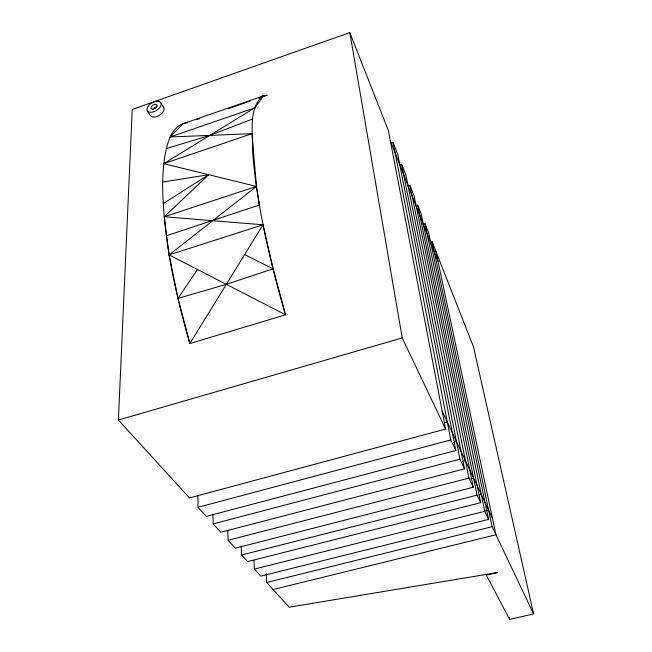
<?xml version="1.0" encoding="UTF-8"?>
<svg xmlns="http://www.w3.org/2000/svg" width="652" height="652" viewBox="0 0 652 652"><rect width="100%" height="100%" fill="white"/><g stroke="black" fill="none" stroke-linecap="round" stroke-linejoin="round"><path stroke-width="0.98" d="M118.387 420.018L132.234 109.463L349.798 32.6L388.405 130.677L445.609 429.065L189.471 497.924L118.387 420.018L402.227 337.932L445.609 429.065M187.32 122.772C178.998 123.114 173.571 130.139 170.139 136.993C164.296 151.28 163.212 166.822 162.641 182.079C162.796 236.961 174.817 291.028 189.854 343.547L285.511 314.777C270.238 261.501 257.01 207.246 252.585 151.867C253.204 133.896 247.996 110.09 262.185 96.056L267.263 95.176L258.681 98.15M197.483 269.496L178.012 298.372L189.854 343.547L263.033 224.793L164.296 216.733L169.096 254.891L178.012 298.372L226.342 284.337L273.098 268.82L263.033 224.793L169.096 254.891L285.511 314.777L273.098 268.82L244.663 254.614M169.096 254.891L256.48 186.439L163.717 163.652L254.802 107.808L263.587 95.811L183.155 123.693L170.139 136.993L251.99 133.66L256.48 186.439L259.423 205.021L166.676 235.649M162.641 182.079L208.673 174.695L164.296 216.733L256.48 186.439M163.147 203.668L208.673 174.695M252.764 118.949L209.83 135.38L166.26 148.591M196.725 119.618L199.585 118.623M228.184 108.721L250.107 101.125M170.139 136.993L254.802 107.808M163.717 163.652L251.99 133.66M391.216 143.367L393.148 142.731L397.785 154.508L455.805 450.483L206.317 516.384L198.012 507.289L197.866 495.479M399.692 164.891L401.624 164.263L405.919 175.168L464.55 468.853L220.792 532.252L213.163 523.89L212.951 514.192M408.119 186.293L410.051 185.681L414.15 196.089L473.303 487.231L235.323 548.177L228.11 540.263L227.776 530.141M415.772 205.747L417.712 205.144L421.151 213.872L480.671 502.708L247.581 561.608L241.574 555.023L241.207 546.042M423.124 224.427L425.071 223.823L428.763 233.22L488.609 519.383L260.816 576.115L254.394 569.082L253.962 560.223M430.198 242.389L432.146 241.794L473.45 346.725L533.613 613.915L509.628 619.4L486.4 575.178L497.289 572.578L289.195 607.216L266.644 582.505L266.155 573.768M444.387 422.952L447.337 422.162M198.012 507.289L450.785 439.937L455.805 450.483M453.531 442.423L456.481 441.64M213.163 523.89L459.945 459.179L464.55 468.853M462.529 461.583L465.471 460.809M228.11 540.263L468.959 478.112L473.303 487.231M470.605 478.821L473.564 478.055M241.574 555.023L477.06 495.129L480.671 502.708M479.293 494.949L481.266 494.452M485.642 510.826L488.601 510.084M254.394 569.082L484.762 511.298L488.609 519.383M266.644 582.505L492.097 526.71L533.613 613.915M273.058 589.53L495.927 534.77L435.862 251.248M147.148 110.441L150.139 115.298A7.816 4.434 -30.7 0 0 159.634 115.241A7.816 4.434 -30.7 0 0 163.196 107.001M160.962 103.04A7.848 4.434 -30.7 0 1 152.136 112.16A7.848 4.434 -30.7 0 1 149.088 105.07A7.848 4.434 -30.7 0 1 160.962 103.04L163.888 107.939M442.178 411.167L492.431 518.258M390.369 140.93L437.989 261.289M432.146 241.794L492.097 526.71M509.22 617.42L509.628 619.4M425.071 223.823L484.762 511.298M417.712 205.144L477.06 495.129M410.051 185.681L468.959 478.112M401.624 164.263L459.945 459.179M393.148 142.731L450.785 439.937M349.798 32.6L402.227 337.932M152.927 109.104A3.39 1.923 -30.7 0 1 157.14 106.846M153.212 109.088A3.399 1.923 -30.7 0 0 157.042 105.135A3.399 1.923 -30.7 0 0 151.9 106.007A3.399 1.923 -30.7 0 0 153.212 109.088"/></g></svg>
